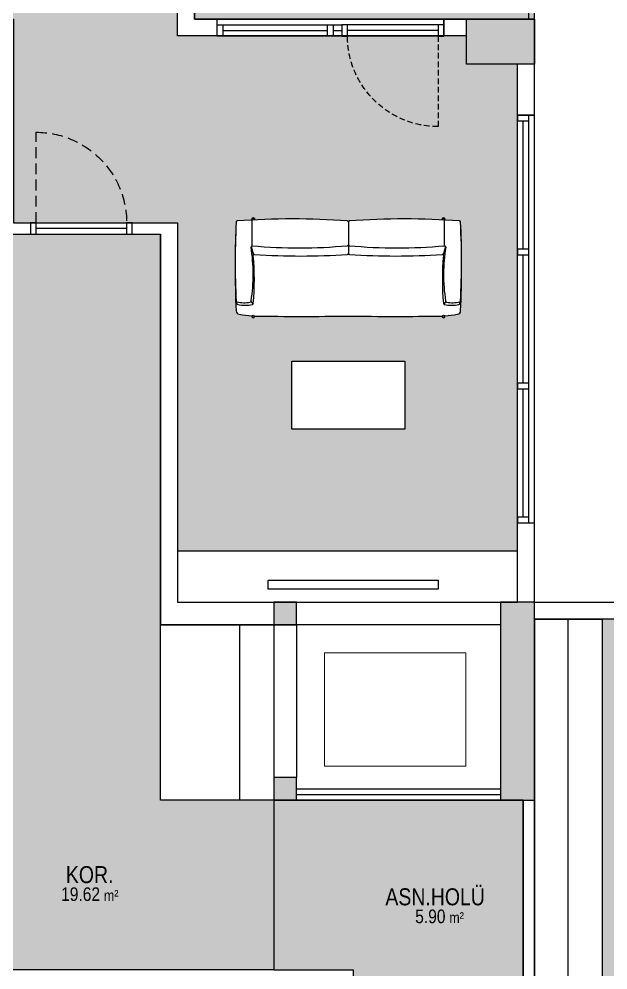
# Model space of a CAD drawing. Header units: metres. Extents: x 325971 to 582574, y 4156069 to 4412673.
# Drawn here: x 470267 to 470787, y 4269738 to 4270578 of the extents above; entities that cross this region are included whole.
import ezdxf
from ezdxf.enums import TextEntityAlignment as Align

# ---------------------------------------------------------------- set-up
doc = ezdxf.new("R2010")
doc.units = ezdxf.units.M
doc.linetypes.add('( Hidden )', pattern=[0.375, 0.25, -0.125])
doc.linetypes.add('GC5102G0200$0$HIDDEN', pattern=[9.525, 6.35, -3.175])
doc.layers.get('0').update_dxf_attribs({"color": 5, "lineweight": 0})
doc.layers.add('0_IFC_Area', color=100, linetype='Continuous', plot=False)
for name, color, linetype in [('0_IFC_Elevation_5', 252, 'Continuous'), ('0_IFC_Hatch', 250, 'Continuous'), ('0_IFC_Hatch_Structure', 251, 'Continuous'), ('0_IFC_Room_Text(No)_100', 12, 'Continuous'), ('0_IFC_Room_Text(No)_50', 12, 'Continuous'), ('0_IFC_Text_Explanation_100', 231, 'Continuous'), ('1_IFC_Concrete_Section', 50, 'Continuous'), ('1_IFC_Door', 83, 'Continuous'), ('2_IFC_Handrail', 181, 'Continuous'), ('2_IFC_Wall', 130, 'Continuous'), ('3_IFC_Window', 136, 'Continuous'), ('6_IFC_Furniture', 35, 'Continuous')]:
    doc.layers.add(name, color=color, linetype=linetype)
doc.layers.add('1_IFC_Stair', color=210, linetype='Continuous', lineweight=13)
doc.styles.add('IFC_TEXT', font='ARIALN.TTF')

# ---------------------------------------------------------------- blocks, each defined once
blk = doc.blocks.new('*U173')
blk.add_wipeout([(0, -30), (300, -30), (300, -75), (0, -75)]).dxf.layer = '6_IFC_Furniture'
at = {"layer": '6_IFC_Furniture', "transparency": 33554687}
blk.add_lwpolyline([(300, -30), (300, -75), (0, -75), (0, -30)], close=True, dxfattribs=at)
blk.add_lwpolyline([(0, -30), (300, -30)], dxfattribs=at)
blk = doc.blocks.new('*U181')
blk.add_wipeout([(0, -30), (150, -30), (150, -38), (0, -38)]).dxf.layer = '6_IFC_Furniture'
at = {"layer": '6_IFC_Furniture', "transparency": 33554687}
blk.add_lwpolyline([(150, -30), (150, -38), (0, -38), (0, -30)], close=True, dxfattribs=at)
blk.add_lwpolyline([(0, -30), (150, -30)], dxfattribs=at)
blk = doc.blocks.new('*U139')
blk.add_wipeout([(0, 0), (355, 0), (355, -60), (0, -60)]).dxf.layer = '6_IFC_Furniture'
at = {"layer": '6_IFC_Furniture', "transparency": 33554687}
blk.add_lwpolyline([(355, 0), (355, -60), (0, -60), (0, 0)], close=True, dxfattribs=at)
blk.add_lwpolyline([(0, -30), (355, -30)], dxfattribs=at)
blk = doc.blocks.new('IFC_SEAT')
blk.add_wipeout([(-98.09, 83.97), (-85.3, 84.79), (-85.37, 85), (-85.39, 85.14), (-85.41, 85.33), (-85.38, 85.59), (-85.33, 85.76), (-85.26, 85.95), (-85.1, 86.19), (-85, 86.31), (-84.8, 86.48), (-84.63, 86.57), (-84.5, 86.63), (-84.39, 86.67), (-84.29, 86.69), (-84.2, 86.71), (-84.08, 86.72), (-84.02, 86.72), (-83.93, 86.72), (-83.84, 86.71), (-83.76, 86.7), (-83.67, 86.68), (-83.57, 86.65), (-83.46, 86.61), (-83.34, 86.56), (-83.22, 86.49), (-83.17, 86.45), (-83.07, 86.37), (-82.98, 86.29), (-82.92, 86.21), (-82.86, 86.13), (-82.71, 85.86), (-82.65, 85.64), (-82.61, 85.42), (-82.62, 85.19), (-82.66, 85), (-82.66, 84.92), (-73.9, 85.28), (-64.79, 85.55), (-49.52, 85.76), (-43.16, 85.78), (-31.09, 85.46), (-20.03, 85.05), (-11.15, 84.69), (-0.96, 83.97), (0.96, 83.97), (11.34, 84.68), (23.07, 85.23), (35.18, 85.6), (49.52, 85.76), (58.07, 85.6), (73.26, 85.3), (82.66, 84.93), (82.61, 85.11), (82.6, 85.3), (82.62, 85.56), (82.69, 85.82), (82.82, 86.1), (83.06, 86.37), (83.37, 86.58), (83.68, 86.69), (83.89, 86.72), (84.18, 86.71), (84.41, 86.67), (84.7, 86.55), (84.78, 86.49), (85.05, 86.24), (85.15, 86.11), (85.28, 85.89), (85.38, 85.6), (85.4, 85.34), (85.38, 85.1), (85.32, 84.86), (85.29, 84.79), (98.09, 83.97), (98.47, 83.88), (98.74, 83.69), (98.92, 83.45), (99, 83.26), (99.04, 83.03), (99.04, 83.01), (99.62, 70.94), (99.96, 58.18), (100, 43.74), (99.96, 31.06), (99.76, 21.21), (99.11, 4.46), (98.92, 3.41), (98.63, 2.91), (98.19, 2.38), (97.71, 2.02), (96.73, 1.62), (96.31, 1.59), (94.29, 1.24), (92.44, 0.95), (90, 0.61), (86.87, 0.24), (85.31, 0.09), (85.33, 0.01), (85.34, -0.16), (85.31, -0.44), (85.21, -0.77), (85, -1.06), (84.83, -1.23), (84.58, -1.37), (84.45, -1.43), (84.26, -1.48), (84.04, -1.5), (83.76, -1.49), (83.53, -1.42), (83.24, -1.27), (83.14, -1.19), (82.9, -0.95), (82.72, -0.58), (82.66, -0.34), (82.67, -0.03), (72.78, -0.13), (53.04, -0.36), (37.66, -0.4), (-0.11, 0), (-2.54, -0.06), (-8.01, -0.14), (-10.4, -0.18), (-32.28, -0.38), (-45.2, -0.39), (-63.1, -0.33), (-82.67, -0.03), (-82.65, -0.13), (-82.67, -0.44), (-82.76, -0.71), (-82.92, -0.98), (-83.07, -1.15), (-83.21, -1.26), (-83.31, -1.33), (-83.54, -1.44), (-83.75, -1.48), (-83.95, -1.51), (-84.1, -1.51), (-84.34, -1.48), (-84.57, -1.39), (-84.88, -1.2), (-85.07, -0.99), (-85.14, -0.86), (-85.2, -0.77), (-85.26, -0.59), (-85.31, -0.44), (-85.33, -0.3), (-85.34, -0.21), (-85.34, -0.12), (-85.33, 0.01), (-85.31, 0.09), (-85.31, 0.1), (-85.36, 0.1), (-85.48, 0.11), (-85.59, 0.13), (-86.4, 0.21), (-86.74, 0.24), (-86.79, 0.25), (-86.88, 0.26), (-89.36, 0.54), (-90.97, 0.74), (-94.14, 1.21), (-96.48, 1.61), (-96.96, 1.7), (-97.51, 1.92), (-97.91, 2.17), (-98.12, 2.33), (-98.31, 2.52), (-98.58, 2.84), (-98.81, 3.24), (-99.05, 3.85), (-99.07, 4), (-99.12, 4.31), (-99.15, 4.78), (-99.17, 5.47), (-99.21, 6.48), (-99.25, 7.33), (-99.29, 8.25), (-99.68, 14.61), (-99.85, 24.28), (-100.12, 39.01), (-100.01, 52.36), (-99.98, 57.13), (-99.87, 62.06), (-99.82, 64.26), (-99.6, 71.36), (-99.17, 80.66), (-99.05, 82.99), (-99.03, 83.18), (-98.98, 83.35), (-98.93, 83.46), (-98.8, 83.64), (-98.71, 83.73), (-98.55, 83.84), (-98.45, 83.89), (-98.35, 83.93), (-98.25, 83.95), (-98.19, 83.96)]).dxf.layer = '6_IFC_Furniture'
at = {"layer": '6_IFC_Furniture'}
for p, q in [((-84.84, 62.04), (-84.84, 84.81)), ((84.84, 62.04), (84.84, 84.81)), ((0, 82.97), (0, 55.42)), ((0, 82.97), (0, 55.42)), ((0, 82.97), (0, 55.42)), ((0, 82.97), (0, 63.07)), ((-85.82, 61.52), (-83.83, 53.94)), ((-85.82, 61.52), (-83.83, 53.94)), ((85.82, 61.52), (83.84, 53.94)), ((-98.37, 10.95), (-98.85, 12.79)), ((-86.08, 12.84), (-84.16, 10.41)), ((86.08, 12.84), (84.16, 10.41)), ((98.37, 10.95), (98.84, 12.79))]:
    blk.add_line(p, q, dxfattribs=at)
for centre in [(-84, -0.17), (84, -0.17)]:
    blk.add_circle(centre, 0.9, dxfattribs=at)
for centre, radius, start, end in [((-49.52, -572.28), 658.04, 85.76764, 94.23236), ((-84, 85.32), 1.4, 343.35961, 202.60679), ((-84, 85.32), 0.906, 331.76634, 214.20006), ((49.52, -572.28), 658.04, 85.7675, 94.2325), ((84, 85.32), 1.4, 337.40288, 196.63104), ((84, 85.32), 0.906, 325.8163, 208.21763), ((518.35, 48.57), 618.35, 176.80682, 183.27411), ((733.25, 43.04), 833.25, 177.25037, 182.65356), ((-98.04, 82.97), 1, 92.49427, 177.47243), ((-98.04, 82.97), 1, 92.49427, 177.47243), ((-1, 82.97), 1, 0, 87.50809), ((1, 82.97), 1, 92.49191, 180), ((98.05, 82.97), 1, 2.52757, 87.50573), ((-517.22, 48.6), 617.22, 356.71706, 3.19616), ((-733.25, 43.04), 833.25, 357.34644, 2.74963), ((-84.94, 61.05), 1, 84.24977, 187.01622), ((-84.94, 61.05), 1, 84.24977, 187.01622), ((-236.03, 36.93), 152.01, 351.10415, 9.08372), ((-43.06, 527), 466.83, 264.86544, 275.18135), ((-43.06, 527), 466.83, 264.86544, 275.18135), ((-1, 63.07), 1, 275.80263, 0), ((1, 63.07), 1, 180, 264.19737), ((43.06, 527.04), 466.87, 264.81887, 275.13435), ((236.29, 36.91), 152.26, 170.92736, 188.87618), ((84.94, 61.05), 1, 352.98378, 95.75023), ((-82.99, 53.4), 1, 84.09293, 183.93362), ((-82.99, 53.4), 1, 84.09293, 183.93362), ((-316.48, 31.9), 233.48, 354.85405, 5.26783), ((-42.11, 643.42), 590.43, 266.03958, 274.00219), ((-1, 55.42), 1, 275.95398, 0), ((1, 55.42), 1, 180, 264.04602), ((42.11, 643.47), 590.49, 265.99798, 273.96025), ((82.99, 53.4), 1, 356.06638, 95.90707), ((317.03, 31.88), 234.03, 174.73957, 185.12893), ((-97.99, 13.31), 1, 183.17843, 239.92629), ((-92.25, 40.01), 28.27, 257.23399, 281.31793), ((-97.39, 11.18), 1, 193.11633, 255.95869), ((-90.81, 43.43), 33.92, 258.38444, 280.34703), ((-87.33, 13.65), 1.5, 294.98229, 351.01639), ((-84.94, 11.04), 1, 282.77277, 355.06863), ((84.94, 11.04), 1, 184.93137, 257.22723), ((90.81, 43.43), 33.92, 259.65297, 281.61556), ((87.33, 13.65), 1.5, 188.98361, 245.01771), ((92.25, 40.01), 28.27, 258.68207, 282.76601), ((97.39, 11.18), 1, 284.04131, 346.88367), ((97.99, 13.31), 1, 300.07371, 356.82157), ((-96.11, 4.59), 3, 182.43927, 263.00339), ((-72.93, 132.43), 132.91, 259.87026, 264.69735), ((-84, -0.17), 1.34, 168.79244, 6.01483), ((-85.18, 0.79), 0.7, 267.28323, 299.90033), ((-82.76, 0.68), 0.7, 237.12803, 267.51977), ((-41.97, 2471.4), 2471.76, 269.05384, 270.97298), ((84, -0.17), 1.34, 173.98517, 11.20756), ((82.76, 0.68), 0.7, 272.48023, 302.44466), ((85.18, 0.79), 0.7, 239.65372, 272.71677), ((72.93, 132.43), 132.91, 275.30265, 280.12974), ((96.11, 4.59), 3, 276.99661, 357.56073), ((41.87, 2484.38), 2484.74, 269.03026, 270.94368)]:
    blk.add_arc(centre, radius, start, end, dxfattribs=at)
blk = doc.blocks.new('*U176')
at = {"layer": '1_IFC_Door', "linetype": 'GC5102G0200$0$HIDDEN', "ltscale": 1.5}
blk.add_lwpolyline([(-5, 0), (-5, 80)], dxfattribs=at)
at = {"layer": '1_IFC_Door'}
for points in [[(-85, 0), (-85, -10), (-90, -10), (-90, 0), (-85, 0)], [(-85, -5), (-5, -5), (-5, 0), (-85, 0)]]:
    blk.add_lwpolyline(points, dxfattribs=at)
blk.add_lwpolyline([(-5, -10), (-5, 0), (0, 0), (0, -10)], close=True, dxfattribs=at)
at = {"layer": '1_IFC_Door', "linetype": 'GC5102G0200$0$HIDDEN', "ltscale": 1.5}
blk.add_arc((-5, 0), 80, 90, 180, dxfattribs=at)
blk = doc.blocks.new('*U170')
blk.add_wipeout([(0, 0), (360, 0), (360, 15), (0, 15)]).dxf.layer = '3_IFC_Window'
at = {"layer": '0_IFC_Elevation_5'}
blk.add_lwpolyline([(0, 10), (0, 15), (360, 15), (360, 10)], dxfattribs=at)
at = {"layer": '2_IFC_Wall'}
for points in [[(0, 0), (0, 15)], [(360, 0), (360, 15)]]:
    blk.add_lwpolyline(points, dxfattribs=at)
at = {"layer": '3_IFC_Window'}
for points in [[(0, 10), (5, 10), (5, 0), (0, 0)], [(355, 10), (360, 10), (360, 0), (355, 0)]]:
    blk.add_lwpolyline(points, close=True, dxfattribs=at)
for points in [[(5, 10), (355, 10)], [(0, 0), (360, 0)], [(5, 5), (355, 5)]]:
    blk.add_lwpolyline(points, dxfattribs=at)
for points in [[(118.32, 0), (123.32, 0), (123.32, 10), (118.32, 10)], [(236.68, 0), (241.68, 0), (241.68, 10), (236.68, 10)]]:
    blk.add_wipeout(points).dxf.layer = '3_IFC_Window'
for points in [[(118.32, 10), (123.32, 10), (123.32, 0), (118.32, 0)], [(236.68, 10), (241.68, 10), (241.68, 0), (236.68, 0)]]:
    blk.add_lwpolyline(points, close=True, dxfattribs=at)
blk = doc.blocks.new('*U172')
blk.add_wipeout([(0, -30), (100, -30), (100, -90), (0, -90)]).dxf.layer = '6_IFC_Furniture'
at = {"layer": '6_IFC_Furniture', "transparency": 33554687}
blk.add_lwpolyline([(100, -30), (100, -90), (0, -90), (0, -30)], close=True, dxfattribs=at)
blk.add_lwpolyline([(0, -30), (100, -30)], dxfattribs=at)
blk = doc.blocks.new('*U169')
blk.add_wipeout([(0, 0), (200, 0), (200, 15), (0, 15)]).dxf.layer = '3_IFC_Window'
at = {"layer": '0_IFC_Elevation_5'}
blk.add_lwpolyline([(0, 10), (0, 15), (200, 15), (200, 10)], dxfattribs=at)
at = {"layer": '2_IFC_Wall'}
for points in [[(0, 0), (0, 15)], [(200, 0), (200, 15)]]:
    blk.add_lwpolyline(points, dxfattribs=at)
at = {"layer": '3_IFC_Window'}
for points in [[(0, 10), (5, 10), (5, 0), (0, 0)], [(195, 10), (200, 10), (200, 0), (195, 0)]]:
    blk.add_lwpolyline(points, close=True, dxfattribs=at)
for points in [[(5, 10), (195, 10)], [(0, 0), (200, 0)], [(5, 5), (195, 5)]]:
    blk.add_lwpolyline(points, dxfattribs=at)
blk.add_wipeout([(97.5, 0), (102.5, 0), (102.5, 10), (97.5, 10)]).dxf.layer = '3_IFC_Window'
blk.add_lwpolyline([(97.5, 10), (102.5, 10), (102.5, 0), (97.5, 0)], close=True, dxfattribs=at)
blk = doc.blocks.new('BALKON KAPI_90')
blk.add_wipeout([(6025.66, 4272.12), (6115.66, 4272.12), (6115.66, 4262.12), (6025.66, 4262.12)]).dxf.layer = '3_IFC_Window'
at = {"layer": '3_IFC_Window'}
for points in [[(6025.66, 4262.12), (6025.66, 4272.12), (6030.66, 4272.12), (6030.66, 4262.12)], [(6110.66, 4262.12), (6110.66, 4272.12), (6115.66, 4272.12), (6115.66, 4262.12)]]:
    blk.add_lwpolyline(points, close=True, dxfattribs=at)
for points in [[(6030.66, 4272.12), (6110.66, 4272.12)], [(6030.66, 4267.12), (6110.66, 4267.12)], [(6030.66, 4262.12), (6110.66, 4262.12)]]:
    blk.add_lwpolyline(points, dxfattribs=at)
at = {"layer": '3_IFC_Window', "linetype": '( Hidden )', "ltscale": 20}
blk.add_lwpolyline([(6030.66, 4262.12), (6030.66, 4182.12)], dxfattribs=at)
blk.add_arc((6030.66, 4262.12), 80, 270, 0, dxfattribs=at)
blk = doc.blocks.new('*U187')
blk.add_wipeout([(0, 40), (155, 40), (155, -60), (0, -60)]).dxf.layer = '6_IFC_Furniture'
at = {"layer": '6_IFC_Furniture', "transparency": 33554687}
blk.add_lwpolyline([(155, 40), (155, -60), (0, -60), (0, 40)], close=True, dxfattribs=at)
blk.add_lwpolyline([(0, -30), (155, -30)], dxfattribs=at)
blk = doc.blocks.new('0_IFC_ROOM_TEXT_50')
at = {"layer": '0_IFC_Room_Text(No)_100', "insert": (13.22, -38.45), "char_height": 9.625, "attachment_point": 1, "style": 'IFC_TEXT'}
blk.add_mtext_dynamic_manual_height_columns('m²', width=16.6949, gutter_width=6.88, heights=[0], dxfattribs=at)
at = {"layer": '0_IFC_Room_Text(No)_100', "style": 'IFC_TEXT'}
blk.add_attdef('ROOM_NAME', text='', height=13.47, dxfattribs=at).set_placement((0.68, -24.84), align=Align.MIDDLE_CENTER)
blk.add_attdef('AREA', text='', height=9.62, dxfattribs=at).set_placement((9.85, -48.1), align=Align.RIGHT)
at = {"layer": '0_IFC_Text_Explanation_100', "style": 'IFC_TEXT', "flags": 1}
for tag, p in [('DÖŞEME:', (-41.09, -62.82)), ('DUVAR:', (-41.09, -73.92)), ('TAVAN:', (-41.09, -85.18))]:
    blk.add_attdef(tag, p, '', height=7.7, dxfattribs=at)
blk = doc.blocks.new('A$C0934d755')
at = {"layer": '0_IFC_Area'}
for points in [[(1059.34, -565), (1359.34, -565), (1359.34, -40), (1299.34, -40), (1299.34, 0), (409.34, 0), (409.34, -150), (1059.34, -150)], [(379.34, -565), (899.34, -565), (899.34, -745), (1044.34, -745), (1044.34, -1080), (1344.34, -1080), (1344.34, -605), (1299.34, -605), (1299.34, -580), (1044.34, -580), (1044.34, -165), (379.34, -165)], [(894.35, -755), (1029.34, -755), (1029.34, -1100), (1129.34, -1100), (1129.34, -1405), (374.34, -1405), (374.34, -1255), (894.34, -1255)], [(1359.34, -1450), (1939.34, -1450), (1939.34, -1194.85), (1939.47, -1095), (1359.35, -1095)], [(1199.35, -1555), (1209.34, -1555), (1209.34, -1580), (1349.34, -1580), (1349.34, -1255), (1129.34, -1255), (1129.34, -1405), (1199.34, -1405)]]:
    blk.add_lwpolyline(points, close=True, dxfattribs=at)
ref = blk.add_blockref('0_IFC_ROOM_TEXT_50', (966.04, -1295.93))
ref.add_attrib('ROOM_NAME', 'KOR.', dxfattribs={"layer": '0_IFC_Room_Text(No)_50', "height": 15, "style": 'IFC_TEXT'}).set_placement((966.73, -1320.78), align=Align.MIDDLE_CENTER)
ref.add_attrib('AREA', '19.62', dxfattribs={"layer": '0_IFC_Room_Text(No)_100', "height": 12, "style": 'IFC_TEXT'}).set_placement((975.89, -1344.03), align=Align.RIGHT)
ref = blk.add_blockref('0_IFC_ROOM_TEXT_50', (1271.04, -1315.54))
ref.add_attrib('ROOM_NAME', 'ASN.HOLÜ', dxfattribs={"layer": '0_IFC_Room_Text(No)_50', "height": 15, "style": 'IFC_TEXT'}).set_placement((1271.73, -1340.38), align=Align.MIDDLE_CENTER)
ref.add_attrib('AREA', '5.90', dxfattribs={"layer": '0_IFC_Room_Text(No)_100', "height": 12, "style": 'IFC_TEXT'}).set_placement((1280.89, -1363.64), align=Align.RIGHT)
blk = doc.blocks.new('A$Ca6392db9')
at = {"layer": '0_IFC_Hatch', "true_color": 0xc7c8ca}
h = blk.add_hatch(color=9, dxfattribs=at)
h.dxf.hatch_style = 1
h.paths.add_polyline_path([(999.21, -525), (1299.21, -525), (1299.21, 0), (1239.21, 0), (1239.21, 40), (349.21, 40), (349.21, -110), (999.21, -110)])
h.paths.add_polyline_path([(-45, -115), (119.2, -115), (119.21, -125), (-45, -125), (-45, -380), (289.21, -380), (289.21, -125), (244.21, -125), (244.21, -115), (334.21, -115), (334.21, 0), (289.21, 0), (289.21, 25), (0, 25), (0, 0), (-45, 0)])
edge = h.paths.add_edge_path()
edge.add_line((1149.2, -1515), (1139.21, -1515))
edge.add_line((1139.21, -1515), (1139.21, -1395))
edge.add_line((1139.21, -1395), (1061.78, -1395.84))
edge.add_arc((1079.22, -1585.02), 189.99, 95.26638, 360.00691)
edge.add_line((1269.21, -1585), (1269.81, -1540))
edge.add_line((1269.81, -1540), (1149.2, -1540))
edge.add_line((1149.2, -1540), (1149.2, -1515))
h.paths.add_polyline_path([(709.21, -1790), (859.21, -1790), (859.21, -1375), (709.21, -1375.31)])
h.paths.add_polyline_path([(1889.21, -1410), (2039.21, -1410), (2039.21, -1154.85), (2004.2, -1155.15), (2004.21, -1055), (1889.22, -1055)])
h.paths.add_polyline_path([(2054.21, -1410), (2204.21, -1410), (2204.21, -1055.31), (2079.21, -1055.61), (2079.21, -1100), (2054.22, -1100)])
at = {"layer": '0_IFC_Hatch', "true_color": 0x939598}
h = blk.add_hatch(color=252, dxfattribs=at)
h.dxf.hatch_style = 1
h.paths.add_polyline_path([(319.21, -525), (839.2, -525), (839.21, -705), (984.21, -705), (984.21, -1040), (1284.21, -1040), (1284.21, -565), (1239.21, -565), (1239.21, -540), (984.21, -540), (984.21, -125), (319.21, -125)])
h.paths.add_polyline_path([(-20, -585), (-45, -585), (-45, -1155), (-20, -1155), (-20, -1200), (304.2, -1200), (304.21, -390), (-45, -390), (-45, -525), (-20, -525)])
h.paths.add_polyline_path([(184.67, -1765), (229.67, -1765), (229.67, -1790), (699.21, -1790), (699.21, -1375), (334.21, -1375), (334.21, -1395), (184.67, -1395)])
h.paths.add_polyline_path([(1299.21, -1410), (1879.21, -1410), (1879.21, -1154.85), (1879.33, -1055), (1299.22, -1055)])
h.paths.add_polyline_path([(2214.21, -1420), (2049.21, -1420), (2049.21, -1540), (2079.21, -1540), (2079.21, -1600), (2529.21, -1600), (2529.21, -1540), (2554.21, -1540), (2554.21, -1100), (2529.27, -1100), (2529.27, -1055), (2214.21, -1055)])
h.paths.add_polyline_path([(1299.2, -1600), (2039.21, -1600), (2039.21, -1420), (1289.21, -1420), (1289.21, -1540), (1299.21, -1540)])
h.paths.add_polyline_path([(1139.21, -1515), (1149.2, -1515), (1149.2, -1540), (1289.21, -1540), (1289.21, -1215), (1069.21, -1215), (1069.21, -1365), (1139.21, -1365)])
h.paths.add_polyline_path([(834.21, -715), (969.21, -715), (969.21, -1060), (1069.21, -1060), (1069.21, -1365), (314.21, -1365), (314.21, -1215), (834.21, -1215)])
at = {"layer": '0_IFC_Area'}
for points in [[(319.21, -525), (839.2, -525), (839.21, -705), (984.21, -705), (984.21, -1040), (1284.21, -1040), (1284.21, -565), (1239.21, -565), (1239.21, -540), (984.21, -540), (984.21, -125), (319.21, -125)], [(834.21, -715), (969.21, -715), (969.21, -1060), (1069.21, -1060), (1069.21, -1365), (314.21, -1365), (314.21, -1215), (834.21, -1215)], [(1299.21, -1410), (1879.21, -1410), (1879.21, -1154.85), (1879.33, -1055), (1299.22, -1055)], [(1139.21, -1515), (1149.2, -1515), (1149.2, -1540), (1289.21, -1540), (1289.21, -1215), (1069.21, -1215), (1069.21, -1365), (1139.21, -1365)]]:
    blk.add_lwpolyline(points, close=True, dxfattribs=at)

msp = doc.modelspace()

# ---------------------------------------------------------------- hatches: boundary and pattern name
at = {"layer": '0_IFC_Hatch_Structure'}
h = msp.add_hatch(color=256, dxfattribs=at)
h.dxf.hatch_style = 1
h.paths.add_polyline_path([(470721.56, 4270577.96), (470721.56, 4270537.96), (470661.56, 4270537.96), (470661.56, 4270577.96)])
h = msp.add_hatch(color=256, dxfattribs=at)
h.dxf.hatch_style = 1
h.paths.add_polyline_path([(470491.56, 4269887.96), (470511.56, 4269887.96), (470511.56, 4269907.96), (470491.56, 4269907.96)])

# ---------------------------------------------------------------- linework, layer by layer
msp.add_circle((454272.47, 4284370.75, -128301.82), 128301.89)
at = {"layer": '1_IFC_Concrete_Section'}
for points in [[(470721.56, 4270577.96), (470721.56, 4270537.96), (470661.56, 4270537.96), (470661.56, 4270577.96)], [(470491.56, 4269887.96), (470511.56, 4269887.96), (470511.56, 4269907.96), (470491.56, 4269907.96)]]:
    msp.add_lwpolyline(points, close=True, dxfattribs=at)
at = {"layer": '1_IFC_Stair'}
msp.add_lwpolyline([(470661.19, 4270017.96), (470661.19, 4269917.96), (470536.19, 4269917.96), (470536.19, 4270017.96)], close=True, dxfattribs=at)
at = {"layer": '2_IFC_Handrail'}
for points in [[(470716.56, 4270577.96), (470716.56, 4271102.96)], [(470721.56, 4270577.96), (470721.56, 4271102.96)]]:
    msp.add_lwpolyline(points, dxfattribs=at)
at = {"layer": '2_IFC_Wall'}
msp.add_lwpolyline([(469741.56, 4269927.96), (469741.56, 4270537.96), (469786.56, 4270537.96), (469786.56, 4270562.96), (470246.56, 4270562.96), (470246.56, 4270387.96), (470391.56, 4270387.96)], dxfattribs=at)
msp.add_lwpolyline([(470511.56, 4269907.96), (470491.56, 4269907.96), (470491.56, 4270042.96), (470511.56, 4270042.96)], close=True, dxfattribs=at)
at = {"layer": '3_IFC_Window'}
for points in [[(470511.56, 4269897.96), (470691.56, 4269897.96)], [(470511.56, 4269892.96), (470691.56, 4269892.96)], [(470511.56, 4269887.96), (470691.56, 4269887.96)]]:
    msp.add_lwpolyline(points, dxfattribs=at)

# ---------------------------------------------------------------- block references
msp.add_blockref('A$Ca6392db9', (469422.36, 4271102.96))
at = {"transparency": 33554687, "xscale": -1}
msp.add_blockref('*U176', (470276.56, 4270397.96), dxfattribs=at)

# ---------------------------------------------------------------- next in the draw order: block references
at = {"xscale": -1, "rotation": 180}
msp.add_blockref('*U173', (470406.56, 4270032.96), dxfattribs=at)
at = {"rotation": 90}
msp.add_blockref('*U139', (470721.56, 4269692.96), dxfattribs=at)

# ---------------------------------------------------------------- next in the draw order: hatches: boundary and pattern name
at = {"layer": '0_IFC_Hatch_Structure'}
h = msp.add_hatch(color=256, dxfattribs=at)
h.dxf.hatch_style = 1
h.paths.add_polyline_path([(470491.56, 4270042.96), (470511.56, 4270042.96), (470511.56, 4270062.96), (470491.56, 4270062.96)])
h = msp.add_hatch(color=256, dxfattribs=at)
h.dxf.hatch_style = 1
h.paths.add_polyline_path([(470691.56, 4269887.96), (470721.56, 4269887.96), (470721.56, 4270062.96), (470691.56, 4270062.96)])

# ---------------------------------------------------------------- next in the draw order: linework, layer by layer
at = {"layer": '1_IFC_Concrete_Section'}
for points in [[(470491.56, 4270042.96), (470511.56, 4270042.96), (470511.56, 4270062.96), (470491.56, 4270062.96)], [(470691.56, 4269887.96), (470721.56, 4269887.96), (470721.56, 4270062.96), (470691.56, 4270062.96)]]:
    msp.add_lwpolyline(points, close=True, dxfattribs=at)
at = {"layer": '2_IFC_Wall'}
for points in [[(470721.56, 4270062.96), (471991.56, 4270062.96), (471991.56, 4269487.96), (470721.56, 4269487.96)], [(470711.56, 4269887.96), (470711.56, 4269682.96), (471461.56, 4269682.96), (471461.56, 4269502.96), (470721.56, 4269502.96)]]:
    msp.add_lwpolyline(points, dxfattribs=at)
msp.add_lwpolyline([(471301.56, 4269692.96), (471301.56, 4270047.96), (470721.56, 4270047.96), (470721.56, 4269692.96)], close=True, dxfattribs=at)

# ---------------------------------------------------------------- next in the draw order: block references
msp.add_blockref('*U181', (470486.65, 4270112.35))

# ---------------------------------------------------------------- next in the draw order: linework, layer by layer
for points in [[(470721.56, 4270047.96), (470721.56, 4270577.96), (470421.56, 4270577.96), (470421.56, 4270992.96), (469771.56, 4270992.96)], [(469726.56, 4270577.96), (470261.56, 4270577.96), (470261.56, 4270397.96), (470406.56, 4270397.96), (470406.56, 4270062.96), (470706.56, 4270062.96), (470706.56, 4270537.96)], [(470691.56, 4270042.96), (470391.56, 4270042.96), (470391.56, 4270387.96)]]:
    msp.add_lwpolyline(points, dxfattribs=at)

# ---------------------------------------------------------------- next in the draw order: block references
for name, p in [('*U169', (470441.56, 4270562.96)), ('IFC_SEAT', (470557.34, 4270315.63)), ('*U172', (470507.34, 4270305.63))]:
    msp.add_blockref(name, p)
at = {"xscale": -1, "rotation": 270}
msp.add_blockref('*U170', (470706.56, 4270132.96), dxfattribs=at)
at = {"rotation": 90}
msp.add_blockref('*U187', (470431.56, 4269887.96), dxfattribs=at)

# ---------------------------------------------------------------- next in the draw order: block references
at = {"xscale": -1}
msp.add_blockref('BALKON KAPI_90', (476667.22, 4266300.83), dxfattribs=at)

# ---------------------------------------------------------------- next in the draw order: linework, layer by layer
at = {"layer": '2_IFC_Wall'}
msp.add_lwpolyline([(470661.56, 4270562.96), (470406.56, 4270562.96), (470406.56, 4270977.96), (469726.56, 4270977.96), (469726.56, 4270712.96), (469666.56, 4270712.96), (469666.56, 4270722.96), (469711.56, 4270722.96), (469711.56, 4270977.96), (469666.56, 4270977.96), (469666.56, 4270987.96), (469756.56, 4270987.96), (469756.56, 4271102.96)], dxfattribs=at)

# ---------------------------------------------------------------- next in the draw order: block references
at = {"layer": '1_IFC_Concrete_Section'}
msp.add_blockref('A$C0934d755', (469362.22, 4271142.96), dxfattribs=at)

doc.saveas('drawing.dxf')
